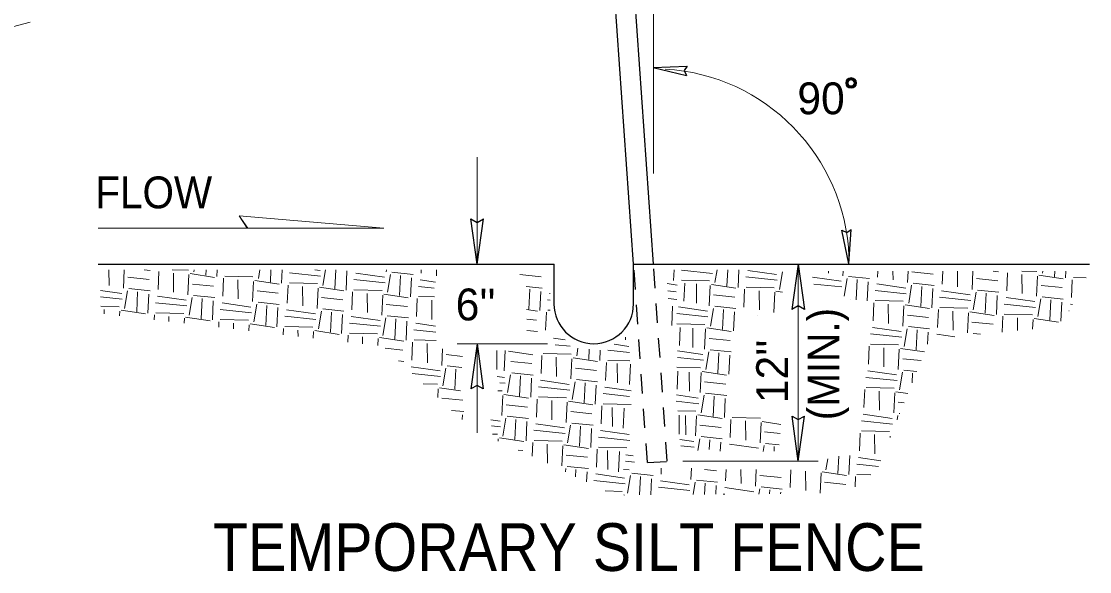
# Model space of a CAD drawing. Extents: x 455 to 827, y 69 to 339.
# Drawn here: x 671.09 to 710.96, y 121.31 to 141.84 of the extents above; entities that cross this region are included whole.
import ezdxf
from ezdxf.enums import TextEntityAlignment as Align

# ---------------------------------------------------------------- set-up
doc = ezdxf.new("R2010")
doc.units = 0
doc.header["$LTSCALE"] = 0.48
doc.linetypes.add('LONG_DASHED', pattern=[7.5, 6, -1.5])
doc.linetypes.add('SHORT_DASHED', pattern=[2.7, 1.5, -1.2])
doc.layers.add('1', color=7, linetype='Continuous', lineweight=13)
doc.layers.add('63', color=7, linetype='Continuous', lineweight=25)

msp = doc.modelspace()

# ---------------------------------------------------------------- linework, layer by layer
at = {"layer": '1', "lineweight": 25}
for p, q in [((694.6808, 132.7792), (693.1278, 155.0481)), ((693.9322, 132.7792), (692.4477, 154.1011)), ((694.667, 140.1119), (695.942, 140.1674)), ((694.667, 140.1119), (695.9098, 139.8214)), ((688.0976, 132.7796), (687.866, 134.4656)), ((688.0976, 132.7796), (688.3293, 134.4656)), ((701.9775, 132.7931), (701.7136, 134.0419)), ((701.9775, 132.7931), (702.0601, 134.0668)), ((673.9466, 132.7792), (690.9683, 132.7792)), ((690.9683, 131.2943), (690.9683, 132.7792)), ((693.9383, 132.7792), (710.9602, 132.7792)), ((693.9383, 131.2943), (693.9383, 132.7792)), ((700.0817, 132.7789), (699.85, 131.0929)), ((700.0817, 132.7789), (700.3134, 131.0929)), ((688.096, 129.8089), (687.8643, 128.1229)), ((688.096, 129.8089), (688.3276, 128.1229)), ((700.0834, 125.4227), (699.8517, 127.1087)), ((700.0834, 125.4227), (700.315, 127.1087))]:
    msp.add_line(p, q, dxfattribs=at)
at = {"layer": '1'}
for p, q in [((694.6808, 136.1638), (694.6808, 147.4722)), ((688.0967, 132.7792), (688.0967, 136.7653)), ((700.0826, 125.4223), (700.0826, 132.7792)), ((687.3511, 129.8092), (690.7271, 129.8092)), ((688.0967, 126.4866), (688.0967, 129.8092)), ((695.7771, 125.4223), (700.8251, 125.4223))]:
    msp.add_line(p, q, dxfattribs=at)
at = {"layer": '1', "linetype": 'LONG_DASHED'}
for p, q in [((671.4134, 141.8057), (670.5221, 141.5769)), ((674.3517, 132.5728), (674.359, 131.9867)), ((674.9285, 132.5728), (674.8947, 131.8883)), ((675.8877, 132.5402), (675.6722, 132.5728)), ((676.2202, 132.5053), (676.1918, 131.836)), ((676.718, 132.5728), (677.3181, 132.5578)), ((676.7603, 132.4486), (676.7692, 131.7333)), ((677.3422, 132.3873), (677.3052, 131.635)), ((678.298, 132.287), (677.3881, 132.4246)), ((677.5346, 132.5728), (677.5214, 132.4945)), ((677.9802, 132.5728), (677.9699, 132.3633)), ((678.3971, 132.5728), (678.3854, 132.3197)), ((679.9878, 132.5728), (679.9317, 132.2413)), ((680.403, 132.5728), (680.3802, 132.1101)), ((680.8191, 132.5728), (680.7957, 132.0663)), ((681.0888, 132.4557), (682.2524, 132.3334)), ((682.0434, 132.5728), (682.2328, 132.5455)), ((682.4407, 132.5728), (682.3421, 131.9879)), ((682.8257, 132.5728), (682.7906, 131.8568)), ((683.2388, 132.5238), (683.2061, 131.8131)), ((683.5669, 132.4473), (684.6431, 132.2922)), ((684.7102, 132.5728), (684.7064, 132.4957)), ((684.8639, 132.3952), (684.7524, 131.7345)), ((685.7038, 132.3908), (684.9141, 132.4738)), ((686.0089, 132.5728), (686.0035, 132.4434)), ((686.5781, 132.5728), (686.5809, 132.3407)), ((690.485, 132.3085), (689.6953, 132.3915)), ((695.4468, 132.5728), (695.428, 132.1671)), ((695.7211, 132.5564), (696.8847, 132.4341)), ((697.0561, 132.5728), (696.9744, 132.0885)), ((697.4531, 132.5728), (697.4227, 131.9573)), ((697.8687, 132.5728), (697.8384, 131.9137)), ((698.1992, 132.5481), (699.2753, 132.3928)), ((699.4962, 132.4958), (699.3847, 131.8353)), ((701.2122, 132.5198), (701.2132, 132.4413)), ((701.7577, 132.5198), (701.7491, 132.3431)), ((703.0557, 132.5198), (703.0461, 132.2908)), ((703.6193, 132.5198), (703.6235, 132.188)), ((704.1805, 132.5198), (704.1593, 132.0898)), ((705.1173, 132.4092), (704.3277, 132.4922)), ((705.4767, 132.5198), (705.4564, 132.0374)), ((706.0266, 132.5198), (706.0338, 131.9348)), ((706.6033, 132.5198), (706.5697, 131.8363)), ((707.5626, 132.4883), (707.3537, 132.5198)), ((707.8951, 132.4533), (707.8668, 131.784)), ((708.4327, 132.5198), (708.9929, 132.5059)), ((708.4353, 132.3967), (708.4442, 131.6813)), ((709.2094, 132.5198), (709.1963, 132.4426)), ((709.6551, 132.5198), (709.6447, 132.3114)), ((710.0719, 132.5198), (710.0604, 132.2678)), ((675.8527, 132.2079), (675.0631, 132.2908)), ((678.263, 131.9545), (677.4734, 132.0375)), ((678.6305, 132.252), (678.6022, 131.5828)), ((678.6807, 132.3307), (679.7283, 132.3045)), ((679.1707, 132.1952), (679.1796, 131.48)), ((679.7526, 132.1341), (679.7154, 131.3817)), ((680.7083, 132.0337), (679.7984, 132.1712)), ((681.0408, 131.9986), (681.0125, 131.3293)), ((681.0911, 132.0773), (682.1387, 132.0512)), ((683.4992, 132.2024), (684.6627, 132.0801)), ((685.2379, 132.3558), (685.2008, 131.6033)), ((685.6492, 132.2706), (685.6164, 131.5598)), ((685.9773, 132.1941), (686.5435, 132.1123)), ((695.5637, 131.9969), (695.1944, 132.0528)), ((695.7233, 132.178), (696.771, 132.1519)), ((695.8446, 132.0649), (695.8164, 131.3956)), ((696.2819, 132.0425), (696.2908, 131.3273)), ((697.7509, 131.881), (696.8411, 132.0186)), ((698.1314, 132.3032), (699.2951, 132.1807)), ((700.6096, 132.2947), (701.6857, 132.1395)), ((700.6626, 132.0371), (701.7053, 131.9275)), ((701.9066, 132.2424), (701.7951, 131.5819)), ((702.7464, 132.2382), (701.9567, 132.3212)), ((702.2805, 132.2031), (702.2434, 131.4507)), ((702.6917, 132.1178), (702.6591, 131.407)), ((703.0198, 132.0413), (704.096, 131.8862)), ((704.3168, 131.9892), (704.2053, 131.3285)), ((705.1567, 131.9848), (704.3671, 132.0678)), ((707.5277, 132.1559), (706.7379, 132.2388)), ((709.0172, 132.3354), (708.98, 131.583)), ((709.9728, 132.235), (709.063, 132.3726)), ((710.3053, 132.2), (710.2771, 131.5307)), ((710.3557, 132.2788), (710.8319, 132.2668)), ((674.0362, 131.7996), (674.8314, 131.6849)), ((675.0522, 131.7877), (674.9407, 131.1273)), ((675.8921, 131.7835), (675.1025, 131.8664)), ((675.4262, 131.7484), (675.3892, 130.9961)), ((675.8375, 131.6632), (675.8048, 130.9523)), ((678.3025, 131.5302), (677.5128, 131.6132)), ((680.6733, 131.7012), (679.8837, 131.7841)), ((681.5811, 131.9418), (681.5899, 131.2266)), ((682.1628, 131.8808), (682.1257, 131.1283)), ((683.1187, 131.7802), (682.2088, 131.9178)), ((683.4511, 131.7453), (683.4228, 131.0761)), ((683.5014, 131.824), (684.549, 131.7979)), ((683.9914, 131.6885), (684.0002, 130.9733)), ((684.5733, 131.6273), (684.5361, 130.875)), ((685.5289, 131.5269), (684.6191, 131.6645)), ((685.9094, 131.949), (686.4885, 131.8882)), ((690.5244, 131.8843), (689.9235, 131.9473)), ((690.0586, 131.8491), (690.0215, 131.0967)), ((690.4697, 131.7638), (690.437, 131.053)), ((690.7979, 131.6874), (690.8212, 131.684)), ((695.5287, 131.7504), (695.2195, 131.7828)), ((696.7952, 131.9814), (696.758, 131.229)), ((697.716, 131.5485), (696.9263, 131.6315)), ((698.0834, 131.846), (698.0551, 131.1767)), ((698.1337, 131.9247), (699.1813, 131.8986)), ((698.6237, 131.7893), (698.6325, 131.074)), ((699.2055, 131.7281), (699.1684, 130.9757)), ((699.5007, 131.7276), (699.2513, 131.7653)), ((702.952, 131.7964), (704.1157, 131.6742)), ((704.6908, 131.9497), (704.6538, 131.1973)), ((705.1021, 131.8645), (705.0694, 131.1538)), ((705.4303, 131.7881), (706.5063, 131.6329)), ((706.7271, 131.7358), (706.6157, 131.0752)), ((707.5671, 131.7315), (706.7774, 131.8144)), ((707.1011, 131.6965), (707.0641, 130.9441)), ((707.5124, 131.6112), (707.4797, 130.9003)), ((709.938, 131.9026), (709.1483, 131.9855)), ((674.0439, 131.5576), (674.8511, 131.4728)), ((674.0552, 131.2075), (674.7374, 131.1906)), ((676.0978, 131.3417), (677.2614, 131.2194)), ((676.1657, 131.5867), (677.2418, 131.4316)), ((677.4627, 131.5344), (677.3512, 130.8739)), ((677.8365, 131.4952), (677.7995, 130.7428)), ((678.2478, 131.4098), (678.2151, 130.6991)), ((678.5759, 131.3334), (679.6521, 131.1782)), ((679.8729, 131.2811), (679.7614, 130.6206)), ((680.7128, 131.2768), (679.9232, 131.3599)), ((680.2469, 131.2418), (680.2099, 130.4894)), ((683.0837, 131.4477), (682.294, 131.5307)), ((685.494, 131.1945), (684.7044, 131.2775)), ((685.8614, 131.492), (685.8332, 130.8227)), ((685.9117, 131.5706), (686.5018, 131.5559)), ((686.4017, 131.4352), (686.4106, 130.7199)), ((690.7301, 131.4424), (690.8212, 131.4328)), ((695.5511, 131.4633), (695.2321, 131.4968)), ((695.3933, 131.2057), (695.3607, 130.4949)), ((697.7554, 131.1242), (696.9657, 131.2072)), ((702.022, 131.4574), (702.0217, 131.4574)), ((702.0221, 131.4574), (702.022, 131.4574)), ((702.0222, 131.4574), (702.0221, 131.4574)), ((702.9041, 131.3393), (702.8757, 130.6701)), ((702.9544, 131.418), (704.0021, 131.392)), ((703.4443, 131.2825), (703.4532, 130.5673)), ((704.0261, 131.2213), (703.9889, 130.469)), ((704.9819, 131.1209), (704.072, 131.2585)), ((705.3624, 131.543), (706.526, 131.4208)), ((707.7727, 131.2897), (708.9364, 131.1675)), ((707.8405, 131.5348), (708.9167, 131.3796)), ((709.1375, 131.4824), (709.026, 130.822)), ((709.9774, 131.4783), (709.1877, 131.5612)), ((709.5115, 131.4432), (709.4745, 130.6908)), ((709.9228, 131.3578), (709.8901, 130.6471)), ((710.2507, 131.2814), (710.3217, 131.2712)), ((674.1798, 131.0811), (674.1817, 130.9193)), ((674.7616, 131.02), (674.7533, 130.8532)), ((675.7173, 130.9196), (674.8074, 131.0572)), ((676.0498, 130.8847), (676.0421, 130.704)), ((676.1001, 130.9633), (677.1477, 130.9372)), ((676.5901, 130.8278), (676.5923, 130.6404)), ((678.1277, 130.6662), (677.2177, 130.8038)), ((678.5081, 131.0884), (679.6717, 130.9661)), ((680.6582, 131.1565), (680.6254, 130.4457)), ((680.9185, 130.8351), (682.0821, 130.7128)), ((680.9863, 131.08), (682.0623, 130.9249)), ((682.2832, 131.0277), (682.1718, 130.3672)), ((683.1231, 131.0235), (682.3335, 131.1065)), ((682.6572, 130.9884), (682.6202, 130.2361)), ((683.0685, 130.9031), (683.0358, 130.1924)), ((683.3966, 130.8268), (684.4728, 130.6716)), ((685.5334, 130.7702), (684.7438, 130.8532)), ((690.3496, 131.0203), (689.9417, 131.0819)), ((690.6821, 130.9853), (690.6537, 130.3161)), ((690.7324, 131.064), (690.8212, 131.0617)), ((695.5507, 130.9357), (696.7143, 130.8134)), ((695.6185, 131.1807), (696.6947, 131.0256)), ((696.9155, 131.1284), (696.804, 130.4678)), ((697.2895, 131.0892), (697.2524, 130.3367)), ((697.7008, 131.0038), (697.6681, 130.2931)), ((704.9469, 130.7885), (704.1572, 130.8715)), ((705.3143, 131.086), (705.286, 130.4168)), ((705.3647, 131.1647), (706.4123, 131.1386)), ((705.8547, 131.0292), (705.8634, 130.314)), ((706.4364, 130.968), (706.3993, 130.2156)), ((707.3922, 130.8677), (706.4823, 131.0052)), ((707.7247, 130.8327), (707.6998, 130.2432)), ((707.775, 130.9113), (708.8226, 130.8852)), ((710.1831, 131.0365), (710.2005, 131.0347)), ((677.1718, 130.7667), (677.1624, 130.5745)), ((678.4602, 130.6313), (678.4513, 130.4253)), ((678.5105, 130.71), (679.558, 130.6839)), ((679.0004, 130.5745), (679.003, 130.3617)), ((679.5822, 130.5134), (679.5714, 130.2958)), ((680.5379, 130.4128), (679.6281, 130.5506)), ((680.9207, 130.4566), (681.9683, 130.4306)), ((683.3288, 130.5817), (684.4924, 130.4594)), ((684.6936, 130.7744), (684.5821, 130.1138)), ((685.0676, 130.7351), (685.0304, 129.9827)), ((685.4787, 130.6498), (685.4462, 129.9391)), ((685.8068, 130.5734), (686.5453, 130.4668)), ((690.3147, 130.6877), (689.9491, 130.7262)), ((695.5531, 130.5572), (696.6007, 130.5312)), ((695.6743, 130.41), (695.6459, 129.7407)), ((697.5805, 130.2602), (696.6707, 130.3979)), ((702.8496, 130.4207), (703.9256, 130.2656)), ((704.9863, 130.3641), (704.1968, 130.4472)), ((707.3573, 130.5352), (706.5677, 130.6182)), ((708.2649, 130.7758), (708.2708, 130.2986)), ((708.8467, 130.7148), (708.8289, 130.3526)), ((709.8025, 130.6142), (708.8927, 130.7518)), ((680.8704, 130.378), (680.8606, 130.1467)), ((681.4108, 130.3212), (681.4137, 130.0828)), ((681.9925, 130.2601), (681.9805, 130.0172)), ((682.9483, 130.1595), (682.0383, 130.2972)), ((683.2808, 130.1247), (683.2699, 129.8681)), ((683.331, 130.2032), (684.3787, 130.1772)), ((683.821, 130.0679), (683.8243, 129.8039)), ((684.4028, 130.0067), (684.3896, 129.7386)), ((685.3586, 129.9062), (684.4488, 130.0439)), ((685.7391, 130.3284), (686.5543, 130.2428)), ((690.3542, 130.2634), (689.958, 130.3052)), ((690.9457, 130.0208), (691.3855, 129.9574)), ((693.6403, 130.0511), (693.6415, 129.9599)), ((696.1459, 130.3875), (696.1547, 129.6722)), ((696.6248, 130.3607), (696.5877, 129.6083)), ((697.5457, 129.9278), (696.7561, 130.0108)), ((702.7817, 130.1757), (703.9453, 130.0534)), ((704.1465, 130.3684), (704.0351, 129.7078)), ((704.5204, 130.3291), (704.4835, 129.5767)), ((705.2599, 130.1674), (705.9253, 130.0713)), ((706.8868, 130.1644), (706.6072, 130.1939)), ((706.8868, 130.1644), (706.8868, 130.1644)), ((706.8869, 130.1644), (706.8868, 130.1644)), ((685.3237, 129.5737), (684.6613, 129.6434)), ((685.6911, 129.8713), (685.6627, 129.2021)), ((685.7414, 129.9499), (686.5668, 129.9293)), ((686.2313, 129.8146), (686.2402, 129.0992)), ((686.8065, 129.6187), (686.7761, 129.001)), ((691.0162, 129.7738), (691.5738, 129.7152)), ((691.8617, 129.6417), (691.8131, 129.3538)), ((692.2803, 129.6052), (692.2616, 129.2227)), ((693.214, 129.788), (693.7594, 129.7093)), ((702.7337, 129.7187), (702.7053, 129.0493)), ((702.784, 129.7973), (703.8317, 129.7712)), ((703.2739, 129.6618), (703.2828, 128.9467)), ((703.8557, 129.6007), (703.8188, 128.8483)), ((704.7961, 129.5026), (703.9017, 129.6379)), ((687.5536, 129.3394), (686.9444, 129.4034)), ((688.8267, 129.5612), (688.8354, 128.8459)), ((689.1442, 129.5529), (689.1071, 128.8006)), ((690.1793, 129.3996), (689.2693, 129.5372)), ((690.5118, 129.3647), (690.4834, 128.6953)), ((690.5621, 129.4433), (691.6097, 129.4172)), ((691.052, 129.3078), (691.0608, 128.5927)), ((691.6337, 129.2467), (691.5967, 128.4942)), ((692.5896, 129.1463), (691.6797, 129.2838)), ((692.6951, 129.5691), (692.6771, 129.179)), ((692.9702, 129.5683), (693.784, 129.4828)), ((695.5763, 129.5415), (696.5243, 129.4048)), ((695.5774, 129.2943), (696.5441, 129.1927)), ((696.7452, 129.5077), (696.6337, 128.8472)), ((697.5851, 129.5035), (696.7955, 129.5865)), ((697.1192, 129.4684), (697.0822, 128.716)), ((697.5305, 129.3832), (697.4977, 128.6723)), ((704.6662, 129.1794), (703.987, 129.2508)), ((685.3631, 129.1495), (685.1679, 129.1701)), ((685.6367, 128.9526), (686.7126, 128.7974)), ((686.9335, 128.9003), (686.8221, 128.2398)), ((687.5278, 128.922), (686.9838, 128.9791)), ((687.3074, 128.8611), (687.2705, 128.1087)), ((690.1443, 129.0671), (689.3547, 129.1501)), ((692.5547, 128.8138), (691.765, 128.8968)), ((692.922, 129.1113), (692.8937, 128.4419)), ((692.9723, 129.1899), (693.7912, 129.1695)), ((693.3251, 129.0718), (693.3339, 128.3564)), ((693.8211, 129.0448), (693.7841, 128.2924)), ((695.5559, 128.9323), (696.4303, 128.9106)), ((702.6793, 128.8), (703.7554, 128.6448)), ((704.5042, 128.7763), (704.0264, 128.8265)), ((685.6747, 128.6966), (686.7324, 128.5854)), ((688.8484, 128.5838), (689.123, 128.5442)), ((689.3438, 128.6471), (689.2323, 127.9864)), ((690.1838, 128.6428), (689.3942, 128.7258)), ((689.7178, 128.6077), (689.6809, 127.8552)), ((690.1292, 128.5224), (690.0964, 127.8117)), ((690.4573, 128.446), (691.5333, 128.2909)), ((692.5941, 128.3895), (691.8045, 128.4725)), ((695.5897, 128.7893), (695.5615, 128.12)), ((696.0098, 128.7497), (696.0188, 128.0344)), ((696.4544, 128.7401), (696.4173, 127.9877)), ((697.4103, 128.6396), (696.5004, 128.7772)), ((702.6114, 128.555), (703.775, 128.4327)), ((703.9762, 128.7477), (703.8647, 128.0871)), ((686.0814, 128.3166), (686.6187, 128.3032)), ((686.6427, 128.1327), (686.6268, 127.807)), ((687.4766, 128.0507), (686.6887, 128.1697)), ((688.8757, 128.0537), (689.029, 128.0499)), ((688.9443, 128.3529), (689.1427, 128.3322)), ((690.3895, 128.2009), (691.553, 128.0787)), ((691.7542, 128.3937), (691.6427, 127.7332)), ((692.1282, 128.3544), (692.0912, 127.602)), ((692.5395, 128.2692), (692.5067, 127.5583)), ((692.8676, 128.1927), (693.8487, 128.0512)), ((697.3752, 128.3071), (696.5857, 128.3901)), ((702.5633, 128.0979), (702.5351, 127.4287)), ((702.6137, 128.1766), (703.6613, 128.1505)), ((703.1037, 128.0412), (703.1125, 127.3259)), ((704.1722, 127.9505), (703.7313, 128.0172)), ((687.5637, 127.6997), (686.774, 127.7827)), ((689.0532, 127.8793), (689.016, 127.1269)), ((690.0089, 127.7788), (689.0991, 127.9164)), ((690.3413, 127.7439), (690.3131, 127.0747)), ((690.3917, 127.8226), (691.4393, 127.7965)), ((690.8816, 127.6872), (690.8905, 126.9719)), ((691.4635, 127.6259), (691.4264, 126.8735)), ((692.4193, 127.5256), (691.5093, 127.6632)), ((692.7998, 127.9477), (693.7904, 127.8436)), ((695.5275, 127.661), (696.3737, 127.572)), ((695.5358, 127.9022), (696.354, 127.7842)), ((696.5748, 127.887), (696.4633, 127.2265)), ((697.4147, 127.8828), (696.6251, 127.9658)), ((696.9488, 127.8477), (696.9118, 127.0953)), ((697.3601, 127.7624), (697.3273, 127.0517)), ((703.6854, 127.9799), (703.6483, 127.2277)), ((704.0343, 127.6072), (703.8166, 127.6301)), ((687.6031, 127.2754), (687.1441, 127.3237)), ((689.9739, 127.4464), (689.1843, 127.5294)), ((692.3843, 127.1931), (691.5947, 127.2762)), ((692.7518, 127.4907), (692.7235, 126.8213)), ((692.802, 127.5692), (693.8497, 127.5432)), ((693.1376, 127.4338), (693.1465, 126.7185)), ((693.5822, 127.407), (693.545, 126.6546)), ((695.5929, 127.3064), (696.26, 127.2899)), ((703.8724, 127.2041), (703.8561, 127.2058)), ((687.5484, 127.155), (687.5403, 126.9777)), ((688.6116, 126.9726), (688.9527, 126.9235)), ((689.1736, 127.0263), (689.062, 126.3657)), ((690.0134, 127.022), (689.2238, 127.1051)), ((689.5475, 126.987), (689.5105, 126.2346)), ((689.9588, 126.9017), (689.926, 126.191)), ((690.2869, 126.8253), (691.3631, 126.6701)), ((692.4237, 126.7687), (691.6341, 126.8518)), ((695.6337, 127.1461), (695.6426, 126.4308)), ((695.8739, 127.1289), (695.8827, 126.4137)), ((696.2842, 127.1194), (696.2471, 126.367)), ((697.2399, 127.0188), (696.33, 127.1565)), ((697.5723, 126.984), (697.5441, 126.3147)), ((697.6227, 127.0626), (698.6703, 127.0365)), ((698.1127, 126.9272), (698.1216, 126.2119)), ((698.6945, 126.866), (698.6573, 126.1136)), ((699.4303, 126.7988), (698.7403, 126.9032)), ((702.4411, 126.9344), (703.6046, 126.812)), ((702.5089, 127.1793), (703.585, 127.0242)), ((703.8058, 127.127), (703.7802, 126.9743)), ((688.64, 126.7463), (688.9723, 126.7113)), ((688.6658, 126.4339), (688.8587, 126.4292)), ((690.2191, 126.5804), (691.3827, 126.458)), ((691.5839, 126.773), (691.4723, 126.1125)), ((691.9579, 126.7338), (691.9208, 125.9813)), ((692.3691, 126.6484), (692.3363, 125.9376)), ((692.6972, 126.5719), (693.7733, 126.4167)), ((697.205, 126.6863), (696.4153, 126.7694)), ((699.405, 126.4552), (698.8257, 126.5161)), ((702.393, 126.4772), (702.3647, 125.808)), ((702.4433, 126.5559), (703.4909, 126.5298)), ((702.9333, 126.4205), (702.9421, 125.7052)), ((688.8828, 126.2587), (688.8788, 126.1774)), ((689.8386, 126.1582), (688.9287, 126.2958)), ((690.171, 126.1232), (690.1496, 125.6155)), ((690.2213, 126.202), (691.269, 126.1757)), ((690.7114, 126.0665), (690.7201, 125.3582)), ((691.2931, 126.0053), (691.256, 125.2529)), ((692.2489, 125.9049), (691.339, 126.0425)), ((692.6294, 126.327), (693.7929, 126.2047)), ((695.6661, 126.2381), (696.1836, 126.1635)), ((696.4045, 126.2663), (696.3306, 125.8282)), ((697.2444, 126.2621), (696.4547, 126.3451)), ((696.7784, 126.227), (696.7603, 125.8578)), ((697.1898, 126.1418), (697.1741, 125.8027)), ((697.5178, 126.0653), (698.594, 125.9101)), ((698.8148, 126.0131), (698.7773, 125.7905)), ((699.3721, 126.0385), (698.8651, 126.0918)), ((703.5151, 126.3593), (703.5127, 126.3087)), ((689.8036, 125.8257), (689.6338, 125.8436)), ((692.2139, 125.5724), (691.4243, 125.6553)), ((692.5814, 125.8698), (692.5531, 125.2006)), ((692.6318, 125.9486), (693.6793, 125.9225)), ((692.9672, 125.8303), (692.9761, 125.115)), ((693.4118, 125.7863), (693.3747, 125.0339)), ((693.9175, 125.6279), (693.6464, 125.6689)), ((695.7, 126.0042), (696.2033, 125.9513)), ((699.1888, 125.9737), (699.1805, 125.8042)), ((701.5941, 125.6177), (701.5621, 124.968)), ((702.0104, 125.6351), (701.9777, 124.9243)), ((692.2533, 125.1481), (691.4638, 125.2311)), ((693.9754, 125.3872), (693.6342, 125.423)), ((701.1848, 125.514), (701.1137, 125.0992)), ((702.2707, 125.3137), (703.0786, 125.2287)), ((702.3385, 125.5586), (703.1633, 125.4397)), ((691.4135, 125.1523), (691.3935, 125.0332)), ((691.7875, 125.113), (691.7746, 124.8493)), ((692.1988, 125.0277), (692.1816, 124.6529)), ((692.5268, 124.9513), (693.603, 124.7962)), ((693.7676, 125.1003), (693.5641, 125.1217)), ((693.8238, 124.899), (693.7124, 124.2385)), ((694.6637, 124.8948), (693.8741, 124.9777)), ((694.1978, 124.8597), (694.1638, 124.1688)), ((694.9726, 125.1666), (694.9634, 124.9472)), ((696.0974, 125.168), (696.0767, 124.7462)), ((696.0974, 125.1681), (696.0974, 125.168)), ((697.0347, 125.0657), (696.5793, 125.1136)), ((697.3914, 125.1136), (697.3737, 124.6939)), ((697.9447, 125.1136), (697.9512, 124.5913)), ((698.5176, 125.1136), (698.487, 124.4928)), ((699.4449, 124.8124), (698.6553, 124.8953)), ((699.8123, 125.1098), (699.784, 124.4406)), ((700.3526, 125.0531), (700.3614, 124.3378)), ((700.9344, 124.992), (700.8973, 124.2396)), ((701.8902, 124.8915), (700.9802, 125.0291)), ((702.2226, 124.8565), (702.2063, 124.4696)), ((702.2729, 124.9352), (702.7871, 124.9224)), ((692.459, 124.7062), (693.6227, 124.5841)), ((694.6091, 124.7743), (694.5814, 124.1718)), ((694.8694, 124.453), (696.033, 124.3307)), ((694.9372, 124.698), (696.0133, 124.5428)), ((696.2342, 124.6457), (696.1563, 124.1839)), ((697.0741, 124.6413), (696.2843, 124.7244)), ((696.6082, 124.6063), (696.5875, 124.1872)), ((697.0193, 124.5211), (697.0042, 124.1903)), ((697.3475, 124.4447), (698.4236, 124.2894)), ((699.4844, 124.3881), (698.6947, 124.4712)), ((701.8553, 124.559), (701.0656, 124.642)), ((692.8764, 124.3176), (693.509, 124.3018)), ((693.603, 124.1644), (693.579, 124.1683)), ((697.2797, 124.1997), (697.343, 124.1929)), ((698.6445, 124.3923), (698.6124, 124.2026)), ((699.0184, 124.3531), (699.0112, 124.2056)), ((699.4298, 124.2677), (699.4271, 124.2087))]:
    msp.add_line(p, q, dxfattribs=at)
at = {"layer": '1', "linetype": 'SHORT_DASHED', "lineweight": 25}
for p, q in [((694.4519, 125.3728), (693.9383, 132.7792)), ((695.1944, 125.4223), (694.6808, 132.7792)), ((694.4519, 125.3728), (695.1944, 125.4223))]:
    msp.add_line(p, q, dxfattribs=at)
at = {"layer": '1', "lineweight": 25}
for points in [[(695.942, 140.1674), (695.8284, 140.0017), (695.9098, 139.8214)], [(687.866, 134.4656), (688.1, 134.3351), (688.3293, 134.4656)], [(701.7136, 134.0419), (701.8956, 133.9568), (702.0601, 134.0668)], [(700.3134, 131.0929), (700.0793, 131.2234), (699.85, 131.0929)], [(688.3276, 128.1229), (688.0936, 128.2534), (687.8643, 128.1229)], [(699.8517, 127.1087), (700.0857, 126.9783), (700.315, 127.1087)]]:
    msp.add_lwpolyline(points, dxfattribs=at)
at = {"layer": '1'}
msp.add_lwpolyline([(673.9566, 134.1166), (684.6163, 134.1166), (679.2208, 134.5807), (679.5117, 134.1166)], dxfattribs=at)
msp.add_lwpolyline([(679.2208, 134.5807), (684.6163, 134.1166), (679.5422, 134.1239)], close=True, dxfattribs=at)
at = {"layer": '1', "linetype": 'LONG_DASHED'}
for points in [[(698.5639, 130.8502), (698.5641, 130.8502), (698.5642, 130.8502)], [(704.9318, 130.2438), (704.9108, 129.7882), (704.9108, 129.7881)], [(704.3502, 128.7084), (704.3324, 128.349), (704.3324, 128.3489)]]:
    msp.add_lwpolyline(points, dxfattribs=at)
at = {"layer": '1'}
for radius in [0.1995, 0.1876, 0.1729, 0.1547, 0.1487, 0.1475, 0.1353, 0.1126]:
    msp.add_circle((702.0556, 139.5406), radius, dxfattribs=at)
at = {"layer": '1', "lineweight": 25}
msp.add_arc((692.4502, 131.2943), 1.485, 180, 0, dxfattribs=at)
at = {"layer": '63', "lineweight": 13}
msp.add_arc((694.7025, 132.7916), 7.2772, 2.11219, 86.75515, dxfattribs=at)

# ---------------------------------------------------------------- texts
at = {"layer": '1'}
for s, p in [('90', (700.0513, 138.3718)), ("6''", (687.2976, 130.6801))]:
    msp.add_text(s, height=1.188, dxfattribs=at).set_placement(p)
at = {"layer": '1', "width": 0.95}
msp.add_text('FLOW', height=1.188, dxfattribs=at).set_placement((673.8464, 134.8628))
msp.add_text('(MIN.)', height=1.188, rotation=90, dxfattribs=at).set_placement((701.6208, 126.9541))
at = {"layer": '1'}
msp.add_text("12''", height=1.188, rotation=90, dxfattribs=at).set_placement((699.7022, 127.5921))
at = {"layer": '1', "width": 0.9}
msp.add_text('TEMPORARY SILT FENCE', height=1.782, dxfattribs=at).set_placement((691.5228, 121.3314), align=Align.CENTER)

doc.saveas('drawing.dxf')
